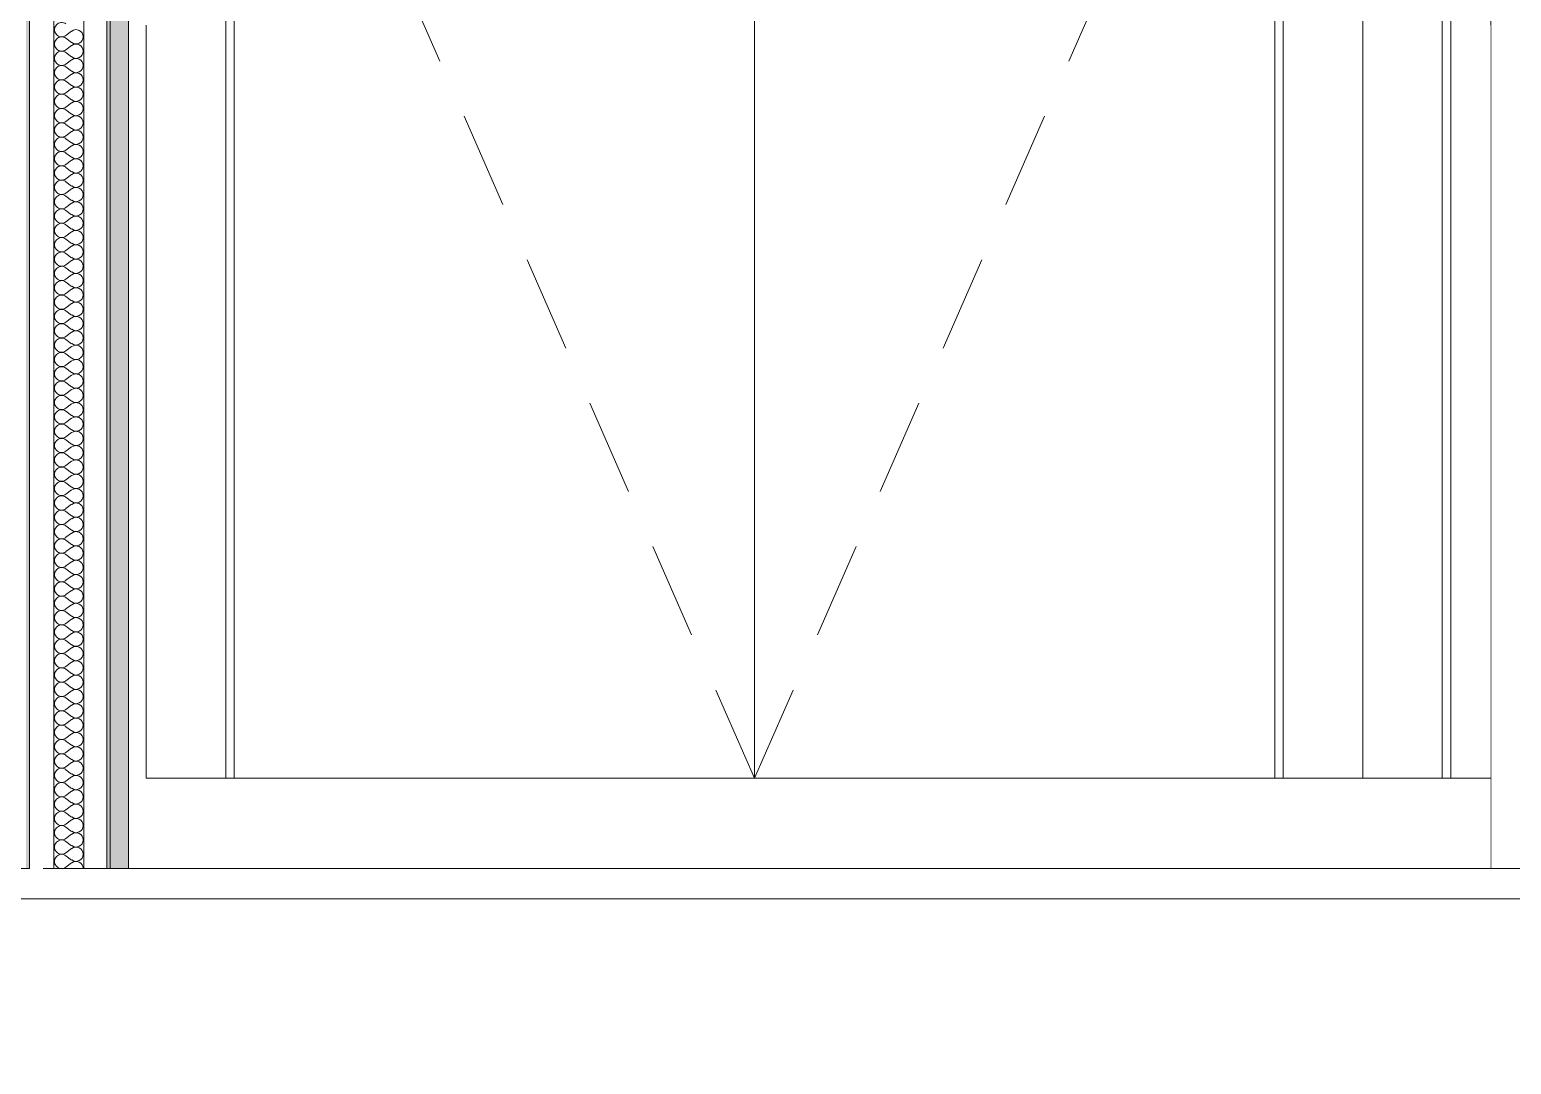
# Model space of a CAD drawing. Header units: millimetres. Extents: x -48147 to 1417267, y -496296 to 18123.
# Drawn here: x 1403653 to 1404883, y -479285 to -478426 of the extents above; entities that cross this region are included whole.
import ezdxf

# ---------------------------------------------------------------- set-up
doc = ezdxf.new("R2010")
doc.units = ezdxf.units.MM
doc.header["$MEASUREMENT"] = 0
doc.linetypes.add('Dashed', pattern=[2822.222233, 1411.111116, -1411.111116])
doc.linetypes.add('Wipeout_Contour', pattern=[1000, 0, -1000])
for name, color, linetype, lineweight, true_color in [('0_Pen_No__105', 7, 'Continuous', 15, 0xa6a6a6), ('New_A-25-M_Wall_Int_Pen_No__107', 7, 'Continuous', 15, 0xa6a6a6), ('New_ArchiCAD Doors_Pen_No__63', 7, 'Continuous', 20, 0x606060)]:
    doc.layers.add(name, color=color, linetype=linetype, lineweight=lineweight, true_color=true_color)
for name, color, linetype in [('New_A-20-M_Floor_Slab', 7, 'Continuous'), ('New_A-25-M_Wall_Int', 7, 'Continuous'), ('New_ArchiCAD Doors', 7, 'Continuous')]:
    doc.layers.add(name, color=color, linetype=linetype)
for name, color, linetype, lineweight in [('New_A-20-M_Floor_Slab_Pen_No__4', 7, 'Continuous', 20), ('New_A-25-M_Wall_Int_Pen_No__1', 7, 'Continuous', 13), ('New_A-25-M_Wall_Int_Pen_No__87', 8, 'Continuous', 20), ('New_ArchiCAD Doors_Pen_No__87', 8, 'Continuous', 20)]:
    doc.layers.add(name, color=color, linetype=linetype, lineweight=lineweight)

# ---------------------------------------------------------------- blocks, each defined once
blk = doc.blocks.new('Section Elem_41_2', base_point=(1376122.5, -491272.8))
at = {"color": 254, "linetype": 'Wipeout_Contour', "lineweight": 0, "ltscale": 5935652.947069682}
blk.add_wipeout([(1404866.3, -476547.8), (1404866.3, -479122.8), (1404881.3, -479122.8), (1404881.3, -476547.8)], dxfattribs=at).dxf.layer = 'New_A-25-M_Wall_Int'
at = {"layer": 'New_A-25-M_Wall_Int_Pen_No__87', "linetype": 'Continuous'}
blk.add_line((1404866.3, -476547.8), (1404866.3, -479122.8), dxfattribs=at)
blk = doc.blocks.new('Section Elem_53_2', base_point=(1376122.5, -491272.8))
at = {"color": 254, "linetype": 'Wipeout_Contour', "lineweight": 0, "ltscale": 8901171.060713317}
blk.add_wipeout([(1403735.2, -478422.8), (1403735.2, -479122.8), (1404866.3, -479122.8), (1404866.3, -479047.8), (1403750, -479047.8), (1403750, -478422.8)], dxfattribs=at).dxf.layer = 'New_A-25-M_Wall_Int'
blk = doc.blocks.new('Section Elem_54_2', base_point=(1376122.5, -491272.8))
at = {"color": 254, "linetype": 'Wipeout_Contour', "lineweight": 0, "ltscale": 14829418.47015249}
blk.add_wipeout([(1403750, -477783.8), (1403759.9, -477783.8), (1403767.9, -477801), (1403767.9, -478405.6), (1403759.9, -478422.8), (1403750, -478422.8), (1403750, -479047.8), (1403816, -479047.8), (1403816, -477013.8), (1403750, -476947.8)], dxfattribs=at).dxf.layer = 'New_ArchiCAD Doors'
at = {"color": 254, "linetype": 'Wipeout_Contour', "lineweight": 0, "ltscale": 5935326.758232882}
blk.add_wipeout([(1404694, -479047.8), (1404760, -479047.8), (1404760, -476947.8), (1404694, -477013.8)], dxfattribs=at).dxf.layer = 'New_ArchiCAD Doors'
at = {"layer": 'New_ArchiCAD Doors_Pen_No__63', "linetype": 'Continuous'}
blk.add_line((1403750, -479047.8), (1403750, -478422.8), dxfattribs=at)
at = {"color": 254, "linetype": 'Wipeout_Contour', "lineweight": 0, "ltscale": 5932207.298113162}
blk.add_wipeout([(1404760, -476947.8), (1403750, -476947.8), (1403816, -477013.8), (1404694, -477013.8)], dxfattribs=at).dxf.layer = 'New_ArchiCAD Doors'
at = {"color": 254, "linetype": 'Wipeout_Contour', "lineweight": 0, "ltscale": 5931916.119145893}
blk.add_wipeout([(1403816, -479047.8), (1403823, -479047.8), (1403823, -477020.8), (1403816, -477020.8)], dxfattribs=at).dxf.layer = 'New_ArchiCAD Doors'
at = {"color": 254, "linetype": 'Wipeout_Contour', "lineweight": 0, "ltscale": 5935214.253950877}
blk.add_wipeout([(1404687, -479047.8), (1404694, -479047.8), (1404694, -477020.8), (1404687, -477020.8)], dxfattribs=at).dxf.layer = 'New_ArchiCAD Doors'
at = {"layer": 'New_ArchiCAD Doors_Pen_No__63', "linetype": 'Continuous'}
for p, q in [((1403750, -477783.8), (1403750, -476947.8)), ((1403750, -476947.8), (1404760, -476947.8)), ((1403816, -479047.8), (1403750, -479047.8)), ((1404760, -479047.8), (1404694, -479047.8))]:
    blk.add_line(p, q, dxfattribs=at)
at = {"color": 254, "linetype": 'Wipeout_Contour', "lineweight": 0, "ltscale": 8898383.94871765}
blk.add_wipeout([(1403816, -477020.8), (1403823, -477020.8), (1404687, -477020.8), (1404694, -477020.8), (1404694, -477013.8), (1403816, -477013.8)], dxfattribs=at).dxf.layer = 'New_ArchiCAD Doors'
at = {"layer": 'New_ArchiCAD Doors_Pen_No__63', "linetype": 'Continuous'}
for p, q in [((1403816, -477013.8), (1403816, -479047.8)), ((1404694, -477013.8), (1403816, -477013.8)), ((1404694, -479047.8), (1404694, -477013.8))]:
    blk.add_line(p, q, dxfattribs=at)
at = {"color": 254, "linetype": 'Wipeout_Contour', "lineweight": 0, "ltscale": 5934383.080311058}
blk.add_wipeout([(1404687, -477020.8), (1404255, -477020.8), (1404255, -479047.8), (1404687, -479047.8)], dxfattribs=at).dxf.layer = 'New_ArchiCAD Doors'
at = {"layer": 'New_ArchiCAD Doors_Pen_No__63', "linetype": 'Continuous'}
for p, q in [((1404262, -477020.8), (1404287.1, -477078.1)), ((1404687, -479047.8), (1404687, -477020.8)), ((1404307.2, -477123.9), (1404339.3, -477197.1)), ((1404359.4, -477242.9), (1404391.5, -477316.2)), ((1404411.6, -477362), (1404443.7, -477435.2)), ((1404463.8, -477481), (1404495.9, -477554.3)), ((1404516, -477600.1), (1404548.2, -477673.4)), ((1404568.2, -477719.1), (1404600.4, -477792.4)), ((1404620.5, -477838.2), (1404652.6, -477911.5)), ((1404670.8, -477953.1), (1404687, -477989.8)), ((1404670.8, -478099.6), (1404687, -478062.8)), ((1404620.5, -478214.4), (1404652.6, -478141.2)), ((1404568.2, -478333.5), (1404600.4, -478260.2)), ((1404516, -478452.6), (1404548.2, -478379.3)), ((1404463.8, -478571.6), (1404495.9, -478498.3)), ((1404411.6, -478690.7), (1404443.7, -478617.4)), ((1404359.4, -478809.7), (1404391.5, -478736.5)), ((1404307.2, -478928.8), (1404339.3, -478855.5)), ((1404694, -479047.8), (1404687, -479047.8))]:
    blk.add_line(p, q, dxfattribs=at)
at = {"color": 254, "linetype": 'Wipeout_Contour', "lineweight": 0, "ltscale": 5932747.26599575}
blk.add_wipeout([(1403823, -477020.8), (1403823, -479047.8), (1404255, -479047.8), (1404255, -477020.8)], dxfattribs=at).dxf.layer = 'New_ArchiCAD Doors'
at = {"layer": 'New_ArchiCAD Doors_Pen_No__63', "linetype": 'Continuous'}
for p, q in [((1403823, -477020.8), (1403823, -479047.8)), ((1404687, -477020.8), (1403823, -477020.8)), ((1404247.9, -477020.8), (1404222.8, -477078.1)), ((1404255, -479047.8), (1404255, -477020.8)), ((1404202.7, -477123.9), (1404170.6, -477197.1)), ((1404150.5, -477242.9), (1404118.4, -477316.2)), ((1404098.3, -477362), (1404066.2, -477435.2)), ((1404046.1, -477481), (1404014, -477554.3)), ((1403993.9, -477600.1), (1403961.8, -477673.4)), ((1403941.7, -477719.1), (1403909.5, -477792.4)), ((1403889.5, -477838.2), (1403857.3, -477911.5)), ((1403839.1, -477953.1), (1403823, -477989.8)), ((1403839.1, -478099.6), (1403823, -478062.8)), ((1403889.5, -478214.4), (1403857.3, -478141.2)), ((1403941.7, -478333.5), (1403909.5, -478260.2)), ((1403993.9, -478452.6), (1403961.8, -478379.3)), ((1404046.1, -478571.6), (1404014, -478498.3)), ((1404098.3, -478690.7), (1404066.2, -478617.4)), ((1404150.5, -478809.7), (1404118.4, -478736.5)), ((1404202.7, -478928.8), (1404170.6, -478855.5)), ((1404255, -479047.8), (1404222.8, -478974.6)), ((1404255, -479047.8), (1404287.1, -478974.6)), ((1403823, -479047.8), (1403816, -479047.8))]:
    blk.add_line(p, q, dxfattribs=at)
at = {"layer": 'New_ArchiCAD Doors_Pen_No__87', "linetype": 'Continuous'}
blk.add_line((1404687, -479047.8), (1403823, -479047.8), dxfattribs=at)
blk = doc.blocks.new('Section Elem_55_2', base_point=(1376122.5, -491272.8))
at = {"color": 254, "linetype": 'Wipeout_Contour', "lineweight": 0, "ltscale": 5935576.683825394}
blk.add_wipeout([(1404826, -479047.8), (1404826, -477013.8), (1404760, -476947.8), (1404760, -479047.8)], dxfattribs=at).dxf.layer = 'New_ArchiCAD Doors'
at = {"color": 254, "linetype": 'Wipeout_Contour', "lineweight": 0, "ltscale": 8903880.391404737}
blk.add_wipeout([(1404846.6, -477805.2), (1404846.6, -478401.4), (1404847.8, -478403.8), (1404866.3, -478403.8), (1404866.3, -477802.8), (1404847.8, -477802.8)], dxfattribs=at).dxf.layer = 'New_ArchiCAD Doors'
at = {"layer": 'New_ArchiCAD Doors_Pen_No__63', "linetype": 'Continuous'}
for p, q in [((1404849.1, -477953.1), (1404846.6, -477958.6)), ((1404849.1, -478099.6), (1404846.6, -478094))]:
    blk.add_line(p, q, dxfattribs=at)
at = {"color": 254, "linetype": 'Wipeout_Contour', "lineweight": 0, "ltscale": 5934383.290399575}
blk.add_wipeout([(1404760, -476947.8), (1404826, -477013.8), (1404866.3, -477013.8), (1404866.3, -476947.8)], dxfattribs=at).dxf.layer = 'New_ArchiCAD Doors'
at = {"color": 254, "linetype": 'Wipeout_Contour', "lineweight": 0, "ltscale": 11871571.79379456}
blk.add_wipeout([(1404826, -477020.8), (1404826, -479047.8), (1404833, -479047.8), (1404833, -478417), (1404827.6, -478405.6), (1404827.6, -477801), (1404833, -477789.6), (1404833, -477020.8)], dxfattribs=at).dxf.layer = 'New_ArchiCAD Doors'
at = {"layer": 'New_ArchiCAD Doors_Pen_No__63', "linetype": 'Continuous'}
for p, q in [((1404760, -476947.8), (1404760, -479047.8)), ((1404866.3, -476947.8), (1404760, -476947.8)), ((1404760, -479047.8), (1404826, -479047.8))]:
    blk.add_line(p, q, dxfattribs=at)
at = {"color": 254, "linetype": 'Wipeout_Contour', "lineweight": 0, "ltscale": 7418105.761930484}
blk.add_wipeout([(1404826, -477020.8), (1404833, -477020.8), (1404866.3, -477020.8), (1404866.3, -477013.8), (1404826, -477013.8)], dxfattribs=at).dxf.layer = 'New_ArchiCAD Doors'
at = {"color": 254, "linetype": 'Wipeout_Contour', "lineweight": 0, "ltscale": 7420784.030868491}
blk.add_wipeout([(1404833, -479047.8), (1404866.3, -479047.8), (1404866.3, -478422.8), (1404835.7, -478422.8), (1404833, -478417)], dxfattribs=at).dxf.layer = 'New_ArchiCAD Doors'
at = {"layer": 'New_ArchiCAD Doors_Pen_No__63', "linetype": 'Continuous'}
for p, q in [((1404826, -479047.8), (1404826, -477013.8)), ((1404826, -477013.8), (1404866.3, -477013.8)), ((1404833, -479047.8), (1404833, -478417)), ((1404826, -479047.8), (1404833, -479047.8))]:
    blk.add_line(p, q, dxfattribs=at)
at = {"layer": 'New_ArchiCAD Doors_Pen_No__87', "linetype": 'Continuous'}
blk.add_line((1404833, -479047.8), (1404866.3, -479047.8), dxfattribs=at)
at = {"color": 254, "linetype": 'Wipeout_Contour', "lineweight": 0, "ltscale": 7418864.519998999}
blk.add_wipeout([(1404833, -477020.8), (1404833, -477789.6), (1404835.7, -477783.8), (1404866.3, -477783.8), (1404866.3, -477020.8)], dxfattribs=at).dxf.layer = 'New_ArchiCAD Doors'
at = {"layer": 'New_ArchiCAD Doors_Pen_No__63', "linetype": 'Continuous'}
for p, q in [((1404833, -477789.6), (1404833, -477020.8)), ((1404833, -477020.8), (1404866.3, -477020.8))]:
    blk.add_line(p, q, dxfattribs=at)
blk = doc.blocks.new('Section Elem_58_2', base_point=(1376122.5, -491272.8))
at = {"color": 254, "linetype": 'Wipeout_Contour', "lineweight": 0, "ltscale": 7397860.631400831}
blk.add_wipeout([(1386036.1, -479122.8), (1386036.1, -479147.8), (1408945.9, -479147.8), (1409086.9, -479147.8), (1409086.9, -479122.8)], dxfattribs=at).dxf.layer = 'New_A-20-M_Floor_Slab'
at = {"layer": 'New_A-20-M_Floor_Slab_Pen_No__4', "linetype": 'Continuous'}
for p, q in [((1403698.2, -479122.8), (1403673.2, -479122.8)), ((1409086.9, -479122.8), (1403735.2, -479122.8))]:
    blk.add_line(p, q, dxfattribs=at)
at = {"layer": 'New_A-20-M_Floor_Slab_Pen_No__4', "linetype": 'Continuous', "flags": 128}
for points in [[(1403653.2, -479122.8), (1403650.2, -479122.8), (1403635.2, -479122.8)], [(1403735.2, -479122.8), (1403720.2, -479122.8), (1403717.2, -479122.8)]]:
    blk.add_lwpolyline(points, dxfattribs=at)
at = {"color": 254, "linetype": 'Wipeout_Contour', "lineweight": 0, "ltscale": 5909598.057394184}
blk.add_wipeout([(1386036.1, -479147.8), (1386036.1, -479422.8), (1408945.9, -479422.8), (1408945.9, -479147.8)], dxfattribs=at).dxf.layer = 'New_A-20-M_Floor_Slab'
at = {"layer": 'New_A-20-M_Floor_Slab_Pen_No__4', "linetype": 'Continuous', "flags": 128}
blk.add_lwpolyline([(1409086.9, -479147.8), (1408945.9, -479147.8), (1386036.1, -479147.8)], dxfattribs=at)
blk = doc.blocks.new('*X151', base_point=(1376122.5, -491272.8))
at = {"layer": 'New_A-25-M_Wall_Int_Pen_No__107', "linetype": 'Continuous'}
for p, q in [((1403683.3, -478431.2), (1403688.1, -478427.6)), ((1403683.3, -478433.5), (1403688.1, -478437.1)), ((1403683.3, -478443.1), (1403688.1, -478439.5)), ((1403683.3, -478445.4), (1403688.1, -478449)), ((1403683.3, -478455), (1403688.1, -478451.4)), ((1403683.3, -478457.3), (1403688.1, -478460.9)), ((1403683.3, -478466.9), (1403688.1, -478463.3)), ((1403683.3, -478469.3), (1403688.1, -478472.8)), ((1403683.3, -478478.8), (1403688.1, -478475.2)), ((1403683.3, -478481.2), (1403688.1, -478484.7)), ((1403683.3, -478490.7), (1403688.1, -478487.1)), ((1403683.3, -478493.1), (1403688.1, -478496.6)), ((1403683.3, -478502.6), (1403688.1, -478499)), ((1403683.3, -478505), (1403688.1, -478508.5)), ((1403683.3, -478514.5), (1403688.1, -478510.9)), ((1403683.3, -478516.9), (1403688.1, -478520.4)), ((1403683.3, -478526.4), (1403688.1, -478522.8)), ((1403683.3, -478528.8), (1403688.1, -478532.3)), ((1403683.3, -478538.3), (1403688.1, -478534.7)), ((1403683.3, -478540.7), (1403688.1, -478544.3)), ((1403683.3, -478550.2), (1403688.1, -478546.6)), ((1403683.3, -478552.6), (1403688.1, -478556.2)), ((1403683.3, -478562.1), (1403688.1, -478558.5)), ((1403683.3, -478564.5), (1403688.1, -478568.1)), ((1403683.3, -478574), (1403688.1, -478570.4)), ((1403683.3, -478576.4), (1403688.1, -478580)), ((1403683.3, -478585.9), (1403688.1, -478582.3)), ((1403683.3, -478588.3), (1403688.1, -478591.9)), ((1403683.3, -478597.8), (1403688.1, -478594.3)), ((1403683.3, -478600.2), (1403688.1, -478603.8)), ((1403683.3, -478609.7), (1403688.1, -478606.2)), ((1403683.3, -478612.1), (1403688.1, -478615.7)), ((1403683.3, -478621.6), (1403688.1, -478618.1)), ((1403683.3, -478624), (1403688.1, -478627.6)), ((1403683.3, -478633.5), (1403688.1, -478630)), ((1403683.3, -478635.9), (1403688.1, -478639.5)), ((1403683.3, -478645.4), (1403688.1, -478641.9)), ((1403683.3, -478647.8), (1403688.1, -478651.4)), ((1403683.3, -478657.3), (1403688.1, -478653.8)), ((1403683.3, -478659.7), (1403688.1, -478663.3)), ((1403683.3, -478669.3), (1403688.1, -478665.7)), ((1403683.3, -478671.6), (1403688.1, -478675.2)), ((1403683.3, -478681.2), (1403688.1, -478677.6)), ((1403683.3, -478683.5), (1403688.1, -478687.1)), ((1403683.3, -478693.1), (1403688.1, -478689.5)), ((1403683.3, -478695.4), (1403688.1, -478699)), ((1403683.3, -478705), (1403688.1, -478701.4)), ((1403683.3, -478707.3), (1403688.1, -478710.9)), ((1403683.3, -478716.9), (1403688.1, -478713.3)), ((1403683.3, -478719.3), (1403688.1, -478722.8)), ((1403683.3, -478728.8), (1403688.1, -478725.2)), ((1403683.3, -478731.2), (1403688.1, -478734.7)), ((1403683.3, -478740.7), (1403688.1, -478737.1)), ((1403683.3, -478743.1), (1403688.1, -478746.6)), ((1403683.3, -478752.6), (1403688.1, -478749)), ((1403683.3, -478755), (1403688.1, -478758.5)), ((1403683.3, -478764.5), (1403688.1, -478760.9)), ((1403683.3, -478766.9), (1403688.1, -478770.4)), ((1403683.3, -478776.4), (1403688.1, -478772.8)), ((1403683.3, -478778.8), (1403688.1, -478782.3)), ((1403683.3, -478788.3), (1403688.1, -478784.7)), ((1403683.3, -478790.7), (1403688.1, -478794.3)), ((1403683.3, -478800.2), (1403688.1, -478796.6)), ((1403683.3, -478802.6), (1403688.1, -478806.2)), ((1403683.3, -478812.1), (1403688.1, -478808.5)), ((1403683.3, -478814.5), (1403688.1, -478818.1)), ((1403683.3, -478824), (1403688.1, -478820.4)), ((1403683.3, -478826.4), (1403688.1, -478830)), ((1403683.3, -478835.9), (1403688.1, -478832.3)), ((1403683.3, -478838.3), (1403688.1, -478841.9)), ((1403683.3, -478847.8), (1403688.1, -478844.3)), ((1403683.3, -478850.2), (1403688.1, -478853.8)), ((1403683.3, -478859.7), (1403688.1, -478856.2)), ((1403683.3, -478862.1), (1403688.1, -478865.7)), ((1403683.3, -478871.6), (1403688.1, -478868.1)), ((1403683.3, -478874), (1403688.1, -478877.6)), ((1403683.3, -478883.5), (1403688.1, -478880)), ((1403683.3, -478885.9), (1403688.1, -478889.5)), ((1403683.3, -478895.4), (1403688.1, -478891.9)), ((1403683.3, -478897.8), (1403688.1, -478901.4)), ((1403683.3, -478907.3), (1403688.1, -478903.8)), ((1403683.3, -478909.7), (1403688.1, -478913.3)), ((1403683.3, -478919.3), (1403688.1, -478915.7)), ((1403683.3, -478921.6), (1403688.1, -478925.2)), ((1403683.3, -478931.2), (1403688.1, -478927.6)), ((1403683.3, -478933.5), (1403688.1, -478937.1)), ((1403683.3, -478943.1), (1403688.1, -478939.5)), ((1403683.3, -478945.4), (1403688.1, -478949)), ((1403683.3, -478955), (1403688.1, -478951.4)), ((1403683.3, -478957.3), (1403688.1, -478960.9)), ((1403683.3, -478966.9), (1403688.1, -478963.3)), ((1403683.3, -478969.3), (1403688.1, -478972.8)), ((1403683.3, -478978.8), (1403688.1, -478975.2)), ((1403683.3, -478981.2), (1403688.1, -478984.7)), ((1403683.3, -478990.7), (1403688.1, -478987.1)), ((1403683.3, -478993.1), (1403688.1, -478996.6)), ((1403683.3, -479002.6), (1403688.1, -478999)), ((1403683.3, -479005), (1403688.1, -479008.5)), ((1403683.3, -479014.5), (1403688.1, -479010.9)), ((1403683.3, -479016.9), (1403688.1, -479020.4)), ((1403683.3, -479026.4), (1403688.1, -479022.8)), ((1403683.3, -479028.8), (1403688.1, -479032.3)), ((1403683.3, -479038.3), (1403688.1, -479034.7)), ((1403683.3, -479040.7), (1403688.1, -479044.3)), ((1403683.3, -479050.2), (1403688.1, -479046.6)), ((1403683.3, -479052.6), (1403688.1, -479056.2)), ((1403683.3, -479062.1), (1403688.1, -479058.5)), ((1403683.3, -479064.5), (1403688.1, -479068.1)), ((1403683.3, -479074), (1403688.1, -479070.4)), ((1403683.3, -479076.4), (1403688.1, -479080)), ((1403683.3, -479085.9), (1403688.1, -479082.3)), ((1403683.3, -479088.3), (1403688.1, -479091.9)), ((1403683.3, -479097.8), (1403688.1, -479094.3)), ((1403683.3, -479100.2), (1403688.1, -479103.8)), ((1403683.3, -479109.7), (1403688.1, -479106.2)), ((1403683.3, -479112.1), (1403688.1, -479115.7)), ((1403683.3, -479121.6), (1403688.1, -479118.1))]:
    blk.add_line(p, q, dxfattribs=at)
for centre, start, end in [((1403679.8, -478426.4), 53.1301, 306.8699), ((1403691.7, -478432.3), 0, 126.8699), ((1403679.8, -478438.3), 53.1301, 306.8699), ((1403691.7, -478432.3), 233.1301, 0), ((1403691.7, -478444.3), 0, 126.8699), ((1403679.8, -478450.2), 53.1301, 306.8699), ((1403691.7, -478444.3), 233.1301, 0), ((1403691.7, -478456.2), 0, 126.8699), ((1403679.8, -478462.1), 53.1301, 306.8699), ((1403691.7, -478456.2), 233.1301, 0), ((1403691.7, -478468.1), 0, 126.8699), ((1403679.8, -478474), 53.1301, 306.8699), ((1403691.7, -478468.1), 233.1301, 0), ((1403691.7, -478480), 0, 126.8699), ((1403679.8, -478485.9), 53.1301, 306.8699), ((1403691.7, -478480), 233.1301, 0), ((1403691.7, -478491.9), 0, 126.8699), ((1403679.8, -478497.8), 53.1301, 306.8699), ((1403691.7, -478491.9), 233.1301, 0), ((1403691.7, -478503.8), 0, 126.8699), ((1403679.8, -478509.7), 53.1301, 306.8699), ((1403691.7, -478503.8), 233.1301, 0), ((1403691.7, -478515.7), 0, 126.8699), ((1403679.8, -478521.6), 53.1301, 306.8699), ((1403691.7, -478515.7), 233.1301, 0), ((1403691.7, -478527.6), 0, 126.8699), ((1403679.8, -478533.5), 53.1301, 306.8699), ((1403691.7, -478527.6), 233.1301, 0), ((1403691.7, -478539.5), 0, 126.8699), ((1403679.8, -478545.4), 53.1301, 306.8699), ((1403691.7, -478539.5), 233.1301, 0), ((1403691.7, -478551.4), 0, 126.8699), ((1403679.8, -478557.3), 53.1301, 306.8699), ((1403691.7, -478551.4), 233.1301, 0), ((1403691.7, -478563.3), 0, 126.8699), ((1403679.8, -478569.3), 53.1301, 306.8699), ((1403679.8, -478581.2), 53.1301, 306.8699), ((1403691.7, -478563.3), 233.1301, 0), ((1403691.7, -478575.2), 0, 126.8699), ((1403691.7, -478575.2), 233.1301, 0), ((1403679.8, -478593.1), 53.1301, 306.8699), ((1403691.7, -478587.1), 0, 126.8699), ((1403691.7, -478587.1), 233.1301, 0), ((1403679.8, -478605), 53.1301, 306.8699), ((1403691.7, -478599), 0, 126.8699), ((1403691.7, -478599), 233.1301, 0), ((1403679.8, -478616.9), 53.1301, 306.8699), ((1403691.7, -478610.9), 0, 126.8699), ((1403691.7, -478610.9), 233.1301, 0), ((1403679.8, -478628.8), 53.1301, 306.8699), ((1403691.7, -478622.8), 0, 126.8699), ((1403691.7, -478622.8), 233.1301, 0), ((1403679.8, -478640.7), 53.1301, 306.8699), ((1403691.7, -478634.7), 0, 126.8699), ((1403691.7, -478634.7), 233.1301, 0), ((1403679.8, -478652.6), 53.1301, 306.8699), ((1403691.7, -478646.6), 0, 126.8699), ((1403691.7, -478646.6), 233.1301, 0), ((1403679.8, -478664.5), 53.1301, 306.8699), ((1403691.7, -478658.5), 0, 126.8699), ((1403691.7, -478658.5), 233.1301, 0), ((1403679.8, -478676.4), 53.1301, 306.8699), ((1403691.7, -478670.4), 0, 126.8699), ((1403691.7, -478670.4), 233.1301, 0), ((1403679.8, -478688.3), 53.1301, 306.8699), ((1403691.7, -478682.3), 0, 126.8699), ((1403691.7, -478682.3), 233.1301, 0), ((1403679.8, -478700.2), 53.1301, 306.8699), ((1403691.7, -478694.3), 0, 126.8699), ((1403691.7, -478694.3), 233.1301, 0), ((1403679.8, -478712.1), 53.1301, 306.8699), ((1403691.7, -478706.2), 0, 126.8699), ((1403691.7, -478706.2), 233.1301, 0), ((1403679.8, -478724), 53.1301, 306.8699), ((1403691.7, -478718.1), 0, 126.8699), ((1403691.7, -478718.1), 233.1301, 0), ((1403679.8, -478735.9), 53.1301, 306.8699), ((1403691.7, -478730), 0, 126.8699), ((1403691.7, -478730), 233.1301, 0), ((1403679.8, -478747.8), 53.1301, 306.8699), ((1403691.7, -478741.9), 0, 126.8699), ((1403691.7, -478741.9), 233.1301, 0), ((1403679.8, -478759.7), 53.1301, 306.8699), ((1403691.7, -478753.8), 0, 126.8699), ((1403691.7, -478753.8), 233.1301, 0), ((1403691.7, -478765.7), 0, 126.8699), ((1403679.8, -478771.6), 53.1301, 306.8699), ((1403691.7, -478765.7), 233.1301, 0), ((1403691.7, -478777.6), 0, 126.8699), ((1403679.8, -478783.5), 53.1301, 306.8699), ((1403691.7, -478777.6), 233.1301, 0), ((1403691.7, -478789.5), 0, 126.8699), ((1403679.8, -478795.4), 53.1301, 306.8699), ((1403691.7, -478789.5), 233.1301, 0), ((1403691.7, -478801.4), 0, 126.8699), ((1403679.8, -478807.3), 53.1301, 306.8699), ((1403691.7, -478801.4), 233.1301, 0), ((1403691.7, -478813.3), 0, 126.8699), ((1403679.8, -478819.3), 53.1301, 306.8699), ((1403691.7, -478813.3), 233.1301, 0), ((1403691.7, -478825.2), 0, 126.8699), ((1403679.8, -478831.2), 53.1301, 306.8699), ((1403691.7, -478825.2), 233.1301, 0), ((1403691.7, -478837.1), 0, 126.8699), ((1403679.8, -478843.1), 53.1301, 306.8699), ((1403691.7, -478837.1), 233.1301, 0), ((1403691.7, -478849), 0, 126.8699), ((1403679.8, -478855), 53.1301, 306.8699), ((1403691.7, -478849), 233.1301, 0), ((1403691.7, -478860.9), 0, 126.8699), ((1403679.8, -478866.9), 53.1301, 306.8699), ((1403691.7, -478860.9), 233.1301, 0), ((1403691.7, -478872.8), 0, 126.8699), ((1403679.8, -478878.8), 53.1301, 306.8699), ((1403691.7, -478872.8), 233.1301, 0), ((1403691.7, -478884.7), 0, 126.8699), ((1403679.8, -478890.7), 53.1301, 306.8699), ((1403691.7, -478884.7), 233.1301, 0), ((1403691.7, -478896.6), 0, 126.8699), ((1403679.8, -478902.6), 53.1301, 306.8699), ((1403691.7, -478896.6), 233.1301, 0), ((1403691.7, -478908.5), 0, 126.8699), ((1403679.8, -478914.5), 53.1301, 306.8699), ((1403691.7, -478908.5), 233.1301, 0), ((1403691.7, -478920.4), 0, 126.8699), ((1403679.8, -478926.4), 53.1301, 306.8699), ((1403691.7, -478920.4), 233.1301, 0), ((1403691.7, -478932.3), 0, 126.8699), ((1403679.8, -478938.3), 53.1301, 306.8699), ((1403679.8, -478950.2), 53.1301, 306.8699), ((1403691.7, -478932.3), 233.1301, 0), ((1403691.7, -478944.3), 0, 126.8699), ((1403691.7, -478944.3), 233.1301, 0), ((1403679.8, -478962.1), 53.1301, 306.8699), ((1403691.7, -478956.2), 0, 126.8699), ((1403691.7, -478956.2), 233.1301, 0), ((1403679.8, -478974), 53.1301, 306.8699), ((1403691.7, -478968.1), 0, 126.8699), ((1403691.7, -478968.1), 233.1301, 0), ((1403679.8, -478985.9), 53.1301, 306.8699), ((1403691.7, -478980), 0, 126.8699), ((1403691.7, -478980), 233.1301, 0), ((1403679.8, -478997.8), 53.1301, 306.8699), ((1403691.7, -478991.9), 0, 126.8699), ((1403691.7, -478991.9), 233.1301, 0), ((1403679.8, -479009.7), 53.1301, 306.8699), ((1403691.7, -479003.8), 0, 126.8699), ((1403691.7, -479003.8), 233.1301, 0), ((1403679.8, -479021.6), 53.1301, 306.8699), ((1403691.7, -479015.7), 0, 126.8699), ((1403691.7, -479015.7), 233.1301, 0), ((1403679.8, -479033.5), 53.1301, 306.8699), ((1403691.7, -479027.6), 0, 126.8699), ((1403691.7, -479027.6), 233.1301, 0), ((1403679.8, -479045.4), 53.1301, 306.8699), ((1403691.7, -479039.5), 0, 126.8699), ((1403691.7, -479039.5), 233.1301, 0), ((1403679.8, -479057.3), 53.1301, 306.8699), ((1403691.7, -479051.4), 0, 126.8699), ((1403691.7, -479051.4), 233.1301, 0), ((1403679.8, -479069.3), 53.1301, 306.8699), ((1403691.7, -479063.3), 0, 126.8699), ((1403691.7, -479063.3), 233.1301, 0), ((1403679.8, -479081.2), 53.1301, 306.8699), ((1403691.7, -479075.2), 0, 126.8699), ((1403691.7, -479075.2), 233.1301, 0), ((1403679.8, -479093.1), 53.1301, 306.8699), ((1403691.7, -479087.1), 0, 126.8699), ((1403691.7, -479087.1), 233.1301, 0), ((1403679.8, -479105), 53.1301, 306.8699), ((1403691.7, -479099), 0, 126.8699), ((1403691.7, -479099), 233.1301, 0), ((1403679.8, -479116.9), 53.1301, 306.8699), ((1403691.7, -479110.9), 0, 126.8699), ((1403691.7, -479110.9), 233.1301, 0), ((1403691.7, -479122.8), 0, 126.8699)]:
    blk.add_arc(centre, 5.95, start, end, dxfattribs=at)
blk = doc.blocks.new('Section Elem_124_2', base_point=(1376122.5, -491272.8))
at = {"layer": 'New_A-25-M_Wall_Int_Pen_No__107', "linetype": 'Continuous', "lineweight": 0, "true_color": 0x535353}
blk.add_hatch(color=251, dxfattribs=at).paths.add_polyline_path([(1403650.2, -479122.8), (1403653.2, -479122.8), (1403653.2, -475349.3), (1403650.2, -475349.3)])
at = {"layer": 'New_A-25-M_Wall_Int_Pen_No__1', "linetype": 'Continuous'}
blk.add_line((1403735.2, -475349.3), (1403735.2, -479122.8), dxfattribs=at)
at = {"color": 254, "linetype": 'Wipeout_Contour', "lineweight": 0, "ltscale": 5930298.927095913}
blk.add_wipeout([(1403653.2, -479122.8), (1403673.2, -479122.8), (1403673.2, -475349.3), (1403653.2, -475349.3)], dxfattribs=at).dxf.layer = 'New_A-25-M_Wall_Int'
at = {"layer": 'New_A-25-M_Wall_Int_Pen_No__1', "linetype": 'Continuous'}
blk.add_line((1403653.2, -475349.3), (1403653.2, -479122.8), dxfattribs=at)
at = {"color": 254, "linetype": 'Wipeout_Contour', "lineweight": 0, "ltscale": 5930384.136887389}
blk.add_wipeout([(1403673.2, -479122.8), (1403698.2, -479122.8), (1403698.2, -475349.3), (1403673.2, -475349.3)], dxfattribs=at).dxf.layer = 'New_A-25-M_Wall_Int'
at = {"layer": 'New_A-25-M_Wall_Int_Pen_No__1', "linetype": 'Continuous'}
blk.add_line((1403673.2, -475349.3), (1403673.2, -479122.8), dxfattribs=at)
at = {"layer": 'New_A-25-M_Wall_Int'}
blk.add_blockref('*X151', (1376122.5, -491272.8), dxfattribs=at)
at = {"color": 254, "linetype": 'Wipeout_Contour', "lineweight": 0, "ltscale": 5930467.453245632}
blk.add_wipeout([(1403698.2, -479122.8), (1403717.2, -479122.8), (1403717.2, -475349.3), (1403698.2, -475349.3)], dxfattribs=at).dxf.layer = 'New_A-25-M_Wall_Int'
at = {"layer": 'New_A-25-M_Wall_Int_Pen_No__107', "linetype": 'Continuous', "lineweight": 0, "true_color": 0x535353}
blk.add_hatch(color=251, dxfattribs=at).paths.add_polyline_path([(1403717.2, -479122.8), (1403720.2, -479122.8), (1403720.2, -475349.3), (1403717.2, -475349.3)])
at = {"layer": 'New_A-25-M_Wall_Int_Pen_No__107', "linetype": 'Continuous'}
blk.add_hatch(color=256, dxfattribs=at).paths.add_polyline_path([(1403720.2, -479122.8), (1403735.2, -479122.8), (1403735.2, -475349.3), (1403720.2, -475349.3)])
at = {"layer": 'New_A-25-M_Wall_Int_Pen_No__1', "linetype": 'Continuous'}
for p, q in [((1403698.2, -475349.3), (1403698.2, -479122.8)), ((1403717.2, -475349.3), (1403717.2, -479122.8)), ((1403720.2, -475349.3), (1403720.2, -479122.8))]:
    blk.add_line(p, q, dxfattribs=at)
blk = doc.blocks.new('S-25 Building Section_STORY_MARKER', base_point=(1376122.5, -491272.8))
at = {"layer": '0_Pen_No__105', "linetype": 'Dashed', "ltscale": 0.1}
blk.add_line((1357662.3, -479122.8), (1413604.9, -479122.8), dxfattribs=at)

msp = doc.modelspace()

# ---------------------------------------------------------------- block references
at = {"layer": 'New_A-25-M_Wall_Int'}
msp.add_blockref('Section Elem_41_2', (1376122.5, -491272.8), dxfattribs=at)

# ---------------------------------------------------------------- next in the draw order: block references
msp.add_blockref('Section Elem_53_2', (1376122.5, -491272.8), dxfattribs=at)

# ---------------------------------------------------------------- next in the draw order: block references
at = {"layer": 'New_A-20-M_Floor_Slab'}
msp.add_blockref('Section Elem_58_2', (1376122.5, -491272.8), dxfattribs=at)
at = {"layer": 'New_ArchiCAD Doors'}
msp.add_blockref('Section Elem_54_2', (1376122.5, -491272.8), dxfattribs=at)

# ---------------------------------------------------------------- next in the draw order: block references
at = {"layer": 'New_A-25-M_Wall_Int'}
msp.add_blockref('Section Elem_124_2', (1376122.5, -491272.8), dxfattribs=at)
at = {"layer": 'New_ArchiCAD Doors'}
msp.add_blockref('Section Elem_55_2', (1376122.5, -491272.8), dxfattribs=at)

# ---------------------------------------------------------------- next in the draw order: block references
at = {"linetype": 'Continuous', "lineweight": 0}
msp.add_blockref('S-25 Building Section_STORY_MARKER', (1376122.5, -491272.8), dxfattribs=at)

doc.saveas('drawing.dxf')
